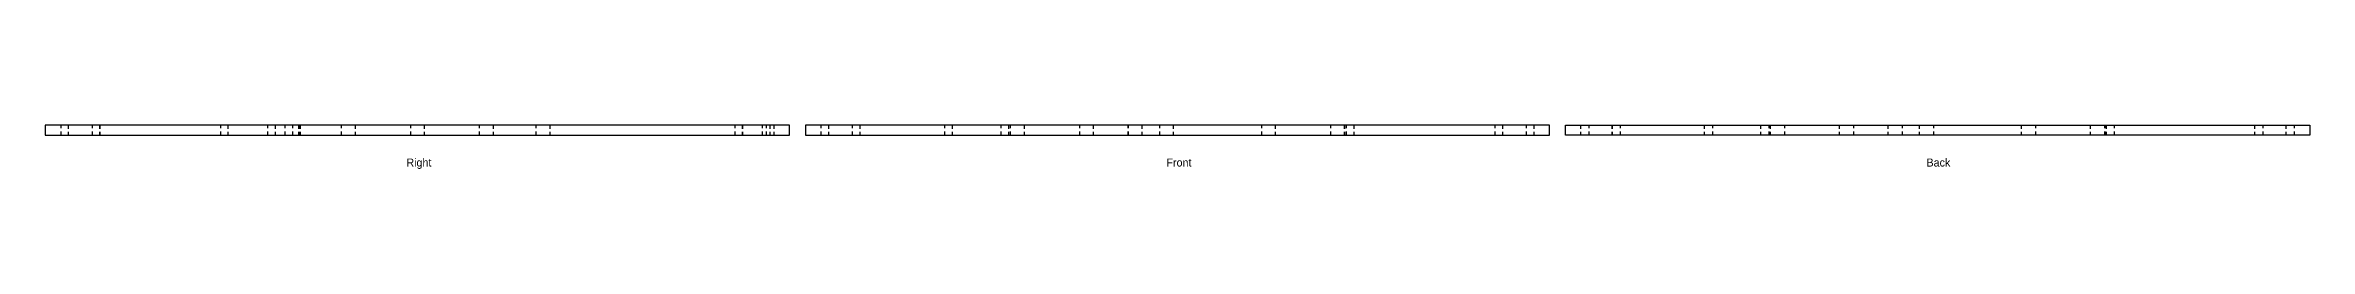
# Model space of a CAD drawing. Header units: millimetres. Extents: x 0 to 1463, y 0 to 256.
# Drawn here: x 744 to 1463, y 9 to 23 of the extents above; entities that cross this region are included whole.
import ezdxf

# ---------------------------------------------------------------- set-up
doc = ezdxf.new("R2010")
doc.units = ezdxf.units.MM
doc.linetypes.add('DASHED', pattern=[2, 1, -1])
doc.layers.get('0').update_dxf_attribs({"linetype": 'CONTINUOUS'})

msp = doc.modelspace()

# ---------------------------------------------------------------- linework, layer by layer
for p, q in [((743.89, 23.17, 236.3), (743.89, 20, 236.3)), ((980.18, 23.17, 236.3), (743.89, 23.17, 236.3)), ((980.18, 20, 236.3), (980.18, 23.17, 236.3)), ((985.18, 23.17, 236.3), (985.18, 20, 236.3)), ((1221.48, 23.17, 236.3), (985.18, 23.17, 236.3)), ((1221.48, 20, 236.3), (1221.48, 23.17, 236.3)), ((1226.48, 20, 236.3), (1226.48, 23.17, 236.3)), ((1226.48, 23.17, 236.3), (1462.77, 23.17, 236.3)), ((1462.77, 23.17, 236.3), (1462.77, 20, 236.3)), ((743.89, 20, 236.3), (980.18, 20, 236.3)), ((985.18, 20, 236.3), (1221.48, 20, 236.3)), ((1462.77, 20, 236.3), (1226.48, 20, 236.3))]:
    msp.add_line(p, q)
at = {"linetype": 'DASHED'}
for p, q in [((748.78, 23.17, 221.4), (748.78, 20, 221.4)), ((751.28, 23.17, 221.4), (748.78, 23.17, 221.4)), ((748.78, 23.17, 17.39), (748.78, 20, 17.39)), ((751.28, 23.17, 17.39), (748.78, 23.17, 17.39)), ((751.28, 20, 221.4), (751.28, 23.17, 221.4)), ((751.28, 20, 17.39), (751.28, 23.17, 17.39)), ((758.73, 23.17, 17.4), (758.73, 20, 17.4)), ((761.23, 23.17, 17.4), (758.73, 23.17, 17.4)), ((758.75, 23.17, 7.43), (758.75, 20, 7.43)), ((761.25, 23.17, 7.43), (758.75, 23.17, 7.43)), ((758.76, 23.17, 221.4), (758.76, 20, 221.4)), ((761.26, 23.17, 221.4), (758.76, 23.17, 221.4)), ((758.79, 23.17, 231.35), (758.79, 20, 231.35)), ((761.29, 23.17, 231.35), (758.79, 23.17, 231.35)), ((761.23, 20, 17.4), (761.23, 23.17, 17.4)), ((761.25, 20, 7.43), (761.25, 23.17, 7.43)), ((761.26, 20, 221.4), (761.26, 23.17, 221.4)), ((761.29, 20, 231.35), (761.29, 23.17, 231.35)), ((799.47, 23.17, 46.68), (799.47, 20, 46.68)), ((801.97, 23.17, 46.68), (799.47, 23.17, 46.68)), ((801.97, 20, 46.68), (801.97, 23.17, 46.68)), ((814.48, 23.17, 46.69), (814.48, 20, 46.69)), ((816.98, 23.17, 46.69), (814.48, 23.17, 46.69)), ((816.98, 20, 46.69), (816.98, 23.17, 46.69)), ((824.42, 23.17, 149.29), (819.92, 23.17, 149.29)), ((824.42, 23.17, 171.19), (819.92, 23.17, 171.19)), ((824.42, 23.17, 91.5), (819.92, 23.17, 91.5)), ((819.92, 23.17, 149.29), (819.92, 20, 149.29)), ((819.92, 23.17, 171.19), (819.92, 20, 171.19)), ((819.92, 23.17, 91.5), (819.92, 20, 91.5)), ((824.44, 23.17, 69.57), (819.94, 23.17, 69.57)), ((819.94, 23.17, 69.57), (819.94, 20, 69.57)), ((822.38, 23.17, 46.68), (822.38, 20, 46.68)), ((824.88, 23.17, 46.68), (822.38, 23.17, 46.68)), ((824.42, 20, 149.29), (824.42, 23.17, 149.29)), ((824.42, 20, 171.19), (824.42, 23.17, 171.19)), ((824.42, 20, 91.5), (824.42, 23.17, 91.5)), ((824.44, 20, 69.57), (824.44, 23.17, 69.57)), ((824.88, 20, 46.68), (824.88, 23.17, 46.68)), ((842.36, 23.17, 106.93), (837.86, 23.17, 106.93)), ((837.86, 23.17, 106.93), (837.86, 20, 106.93)), ((842.36, 20, 106.93), (842.36, 23.17, 106.93)), ((864.29, 23.17, 116.9), (859.79, 23.17, 116.9)), ((859.79, 23.17, 116.9), (859.79, 20, 116.9)), ((864.29, 20, 116.9), (864.29, 23.17, 116.9)), ((886.18, 23.17, 106.94), (881.68, 23.17, 106.94)), ((881.68, 23.17, 106.94), (881.68, 20, 106.94)), ((886.18, 20, 106.94), (886.18, 23.17, 106.94)), ((904.16, 23.17, 171.22), (899.66, 23.17, 171.22)), ((904.16, 23.17, 91.49), (899.66, 23.17, 91.49)), ((904.16, 23.17, 69.57), (899.66, 23.17, 69.57)), ((899.66, 23.17, 171.22), (899.66, 20, 171.22)), ((899.66, 23.17, 91.49), (899.66, 20, 91.49)), ((899.66, 23.17, 69.57), (899.66, 20, 69.57)), ((904.17, 23.17, 149.29), (899.67, 23.17, 149.29)), ((899.67, 23.17, 149.29), (899.67, 20, 149.29)), ((904.16, 20, 171.22), (904.16, 23.17, 171.22)), ((904.16, 20, 91.49), (904.16, 23.17, 91.49)), ((904.16, 20, 69.57), (904.16, 23.17, 69.57)), ((904.17, 20, 149.29), (904.17, 23.17, 149.29)), ((962.78, 23.17, 221.4), (962.78, 20, 221.4)), ((965.28, 23.17, 221.4), (962.78, 23.17, 221.4)), ((962.78, 23.17, 231.34), (962.78, 20, 231.34)), ((965.28, 23.17, 231.34), (962.78, 23.17, 231.34)), ((962.79, 23.17, 17.4), (962.79, 20, 17.4)), ((965.29, 23.17, 17.4), (962.79, 23.17, 17.4)), ((962.8, 23.17, 7.44), (962.8, 20, 7.44)), ((965.3, 23.17, 7.44), (962.8, 23.17, 7.44)), ((965.28, 20, 221.4), (965.28, 23.17, 221.4)), ((965.28, 20, 231.34), (965.28, 23.17, 231.34)), ((965.29, 20, 17.4), (965.29, 23.17, 17.4)), ((965.3, 20, 7.44), (965.3, 23.17, 7.44)), ((971.47, 23.17, 64.57), (971.47, 20, 64.57)), ((973.97, 23.17, 64.57), (971.47, 23.17, 64.57)), ((971.48, 23.17, 174.23), (971.48, 20, 174.23)), ((973.98, 23.17, 174.23), (971.48, 23.17, 174.23)), ((972.77, 23.17, 221.41), (972.77, 20, 221.41)), ((975.27, 23.17, 221.41), (972.77, 23.17, 221.41)), ((972.78, 23.17, 17.4), (972.78, 20, 17.4)), ((975.28, 23.17, 17.4), (972.78, 23.17, 17.4)), ((973.97, 20, 64.57), (973.97, 23.17, 64.57)), ((973.98, 20, 174.23), (973.98, 23.17, 174.23)), ((975.27, 20, 221.41), (975.27, 23.17, 221.41)), ((975.28, 20, 17.4), (975.28, 23.17, 17.4)), ((990.11, 23.17, 221.43), (990.11, 20, 221.43)), ((992.61, 23.17, 221.43), (990.11, 23.17, 221.43)), ((990.12, 23.17, 17.38), (990.12, 20, 17.38)), ((992.62, 23.17, 17.38), (990.12, 23.17, 17.38)), ((992.61, 20, 221.43), (992.61, 23.17, 221.43)), ((992.62, 20, 17.38), (992.62, 23.17, 17.38)), ((1000.07, 23.17, 231.4), (1000.07, 20, 231.4)), ((1002.57, 23.17, 231.4), (1000.07, 23.17, 231.4)), ((1000.08, 23.17, 17.39), (1000.08, 20, 17.39)), ((1002.58, 23.17, 17.39), (1000.08, 23.17, 17.39)), ((1000.08, 23.17, 7.4), (1000.08, 20, 7.4)), ((1002.58, 23.17, 7.4), (1000.08, 23.17, 7.4)), ((1000.09, 23.17, 221.45), (1000.09, 20, 221.45)), ((1002.59, 23.17, 221.45), (1000.09, 23.17, 221.45)), ((1002.57, 20, 231.4), (1002.57, 23.17, 231.4)), ((1002.58, 20, 17.39), (1002.58, 23.17, 17.39)), ((1002.58, 20, 7.4), (1002.58, 23.17, 7.4)), ((1002.59, 20, 221.45), (1002.59, 23.17, 221.45)), ((1029.36, 23.17, 157.8), (1029.36, 20, 157.8)), ((1031.86, 23.17, 157.8), (1029.36, 23.17, 157.8)), ((1029.36, 23.17, 180.72), (1029.36, 20, 180.72)), ((1031.86, 23.17, 180.72), (1029.36, 23.17, 180.72)), ((1029.37, 23.17, 165.7), (1029.37, 20, 165.7)), ((1031.87, 23.17, 165.7), (1029.37, 23.17, 165.7)), ((1031.86, 20, 157.8), (1031.86, 23.17, 157.8)), ((1031.86, 20, 180.72), (1031.86, 23.17, 180.72)), ((1031.87, 20, 165.7), (1031.87, 23.17, 165.7)), ((1047.25, 23.17, 8.71), (1047.25, 20, 8.71)), ((1049.75, 23.17, 8.71), (1047.25, 23.17, 8.71)), ((1049.75, 20, 8.71), (1049.75, 23.17, 8.71)), ((1054.75, 23.17, 160.25), (1050.25, 23.17, 160.25)), ((1054.75, 23.17, 80.52), (1050.25, 23.17, 80.52)), ((1050.25, 23.17, 160.25), (1050.25, 20, 160.25)), ((1050.25, 23.17, 80.52), (1050.25, 20, 80.52)), ((1054.75, 20, 160.25), (1054.75, 23.17, 160.25)), ((1054.75, 20, 80.52), (1054.75, 23.17, 80.52)), ((1076.67, 23.17, 80.52), (1072.17, 23.17, 80.52)), ((1072.17, 23.17, 80.52), (1072.17, 20, 80.52)), ((1076.69, 23.17, 160.26), (1072.19, 23.17, 160.26)), ((1072.19, 23.17, 160.26), (1072.19, 20, 160.26)), ((1076.67, 20, 80.52), (1076.67, 23.17, 80.52)), ((1076.69, 20, 160.26), (1076.69, 23.17, 160.26)), ((1092.11, 23.17, 142.32), (1087.61, 23.17, 142.32)), ((1087.61, 23.17, 142.32), (1087.61, 20, 142.32)), ((1092.12, 23.17, 98.5), (1087.62, 23.17, 98.5)), ((1087.62, 23.17, 98.5), (1087.62, 20, 98.5)), ((1092.11, 20, 142.32), (1092.11, 23.17, 142.32)), ((1092.12, 20, 98.5), (1092.12, 23.17, 98.5)), ((1102.09, 23.17, 120.39), (1097.59, 23.17, 120.39)), ((1097.59, 23.17, 120.39), (1097.59, 20, 120.39)), ((1102.09, 20, 120.39), (1102.09, 23.17, 120.39)), ((1134.47, 23.17, 80.51), (1129.97, 23.17, 80.51)), ((1134.47, 23.17, 160.26), (1129.97, 23.17, 160.26)), ((1129.97, 23.17, 80.51), (1129.97, 20, 80.51)), ((1129.97, 23.17, 160.26), (1129.97, 20, 160.26)), ((1134.47, 20, 80.51), (1134.47, 23.17, 80.51)), ((1134.47, 20, 160.26), (1134.47, 23.17, 160.26)), ((1156.38, 23.17, 160.26), (1151.88, 23.17, 160.26)), ((1151.88, 23.17, 160.26), (1151.88, 20, 160.26)), ((1156.41, 23.17, 80.53), (1151.91, 23.17, 80.53)), ((1151.91, 23.17, 80.53), (1151.91, 20, 80.53)), ((1156.38, 20, 160.26), (1156.38, 23.17, 160.26)), ((1156.41, 20, 80.53), (1156.41, 23.17, 80.53)), ((1156.91, 23.17, 8.7), (1156.91, 20, 8.7)), ((1159.41, 23.17, 8.7), (1156.91, 23.17, 8.7)), ((1159.41, 20, 8.7), (1159.41, 23.17, 8.7)), ((1204.08, 23.17, 221.42), (1204.08, 20, 221.42)), ((1206.58, 23.17, 221.42), (1204.08, 23.17, 221.42)), ((1204.09, 23.17, 17.4), (1204.09, 20, 17.4)), ((1206.59, 23.17, 17.4), (1204.09, 23.17, 17.4)), ((1204.09, 23.17, 7.41), (1204.09, 20, 7.41)), ((1206.59, 23.17, 7.41), (1204.09, 23.17, 7.41)), ((1204.09, 23.17, 231.4), (1204.09, 20, 231.4)), ((1206.59, 23.17, 231.4), (1204.09, 23.17, 231.4)), ((1206.58, 20, 221.42), (1206.58, 23.17, 221.42)), ((1206.59, 20, 17.4), (1206.59, 23.17, 17.4)), ((1206.59, 20, 7.41), (1206.59, 23.17, 7.41)), ((1206.59, 20, 231.4), (1206.59, 23.17, 231.4)), ((1214.02, 23.17, 17.4), (1214.02, 20, 17.4)), ((1216.52, 23.17, 17.4), (1214.02, 23.17, 17.4)), ((1214.03, 23.17, 221.39), (1214.03, 20, 221.39)), ((1216.53, 23.17, 221.39), (1214.03, 23.17, 221.39)), ((1216.52, 20, 17.4), (1216.52, 23.17, 17.4)), ((1216.53, 20, 221.39), (1216.53, 23.17, 221.39)), ((1231.41, 20, 221.41), (1231.41, 23.17, 221.41)), ((1231.41, 23.17, 221.41), (1233.91, 23.17, 221.41)), ((1231.41, 20, 17.36), (1231.41, 23.17, 17.36)), ((1231.41, 23.17, 17.36), (1233.91, 23.17, 17.36)), ((1233.91, 23.17, 221.41), (1233.91, 20, 221.41)), ((1233.91, 23.17, 17.36), (1233.91, 20, 17.36)), ((1241.37, 20, 221.41), (1241.37, 23.17, 221.41)), ((1241.37, 23.17, 221.41), (1243.87, 23.17, 221.41)), ((1241.37, 20, 231.39), (1241.37, 23.17, 231.39)), ((1241.37, 23.17, 231.39), (1243.87, 23.17, 231.39)), ((1241.37, 20, 7.39), (1241.37, 23.17, 7.39)), ((1241.37, 23.17, 7.39), (1243.87, 23.17, 7.39)), ((1241.38, 20, 17.35), (1241.38, 23.17, 17.35)), ((1241.38, 23.17, 17.35), (1243.88, 23.17, 17.35)), ((1243.87, 23.17, 221.41), (1243.87, 20, 221.41)), ((1243.87, 23.17, 231.39), (1243.87, 20, 231.39)), ((1243.87, 23.17, 7.39), (1243.87, 20, 7.39)), ((1243.88, 23.17, 17.35), (1243.88, 20, 17.35)), ((1270.65, 20, 58.08), (1270.65, 23.17, 58.08)), ((1270.65, 23.17, 58.08), (1273.15, 23.17, 58.08)), ((1270.66, 20, 80.99), (1270.66, 23.17, 80.99)), ((1270.66, 23.17, 80.99), (1273.16, 23.17, 80.99)), ((1270.66, 20, 73.09), (1270.66, 23.17, 73.09)), ((1270.66, 23.17, 73.09), (1273.16, 23.17, 73.09)), ((1273.15, 23.17, 58.08), (1273.15, 20, 58.08)), ((1273.16, 23.17, 80.99), (1273.16, 20, 80.99)), ((1273.16, 23.17, 73.09), (1273.16, 20, 73.09)), ((1288.55, 20, 230.09), (1288.55, 23.17, 230.09)), ((1288.55, 23.17, 230.09), (1291.05, 23.17, 230.09)), ((1291.05, 23.17, 230.09), (1291.05, 20, 230.09)), ((1291.54, 20, 160.27), (1291.54, 23.17, 160.27)), ((1291.54, 23.17, 160.27), (1296.04, 23.17, 160.27)), ((1291.55, 20, 80.55), (1291.55, 23.17, 80.55)), ((1291.55, 23.17, 80.55), (1296.05, 23.17, 80.55)), ((1296.04, 23.17, 160.27), (1296.04, 20, 160.27)), ((1296.05, 23.17, 80.55), (1296.05, 20, 80.55)), ((1313.46, 20, 160.27), (1313.46, 23.17, 160.27)), ((1313.46, 23.17, 160.27), (1317.96, 23.17, 160.27)), ((1313.48, 20, 80.53), (1313.48, 23.17, 80.53)), ((1313.48, 23.17, 80.53), (1317.98, 23.17, 80.53)), ((1317.96, 23.17, 160.27), (1317.96, 20, 160.27)), ((1317.98, 23.17, 80.53), (1317.98, 20, 80.53)), ((1328.9, 20, 98.48), (1328.9, 23.17, 98.48)), ((1328.9, 23.17, 98.48), (1333.4, 23.17, 98.48)), ((1328.91, 20, 142.29), (1328.91, 23.17, 142.29)), ((1328.91, 23.17, 142.29), (1333.41, 23.17, 142.29)), ((1333.4, 23.17, 98.48), (1333.4, 20, 98.48)), ((1333.41, 23.17, 142.29), (1333.41, 20, 142.29)), ((1338.88, 20, 120.41), (1338.88, 23.17, 120.41)), ((1338.88, 23.17, 120.41), (1343.38, 23.17, 120.41)), ((1343.38, 23.17, 120.41), (1343.38, 20, 120.41)), ((1371.27, 20, 160.29), (1371.27, 23.17, 160.29)), ((1371.27, 23.17, 160.29), (1375.77, 23.17, 160.29)), ((1371.27, 20, 80.53), (1371.27, 23.17, 80.53)), ((1371.27, 23.17, 80.53), (1375.77, 23.17, 80.53)), ((1375.77, 23.17, 160.29), (1375.77, 20, 160.29)), ((1375.77, 23.17, 80.53), (1375.77, 20, 80.53)), ((1393.17, 20, 80.53), (1393.17, 23.17, 80.53)), ((1393.17, 23.17, 80.53), (1397.67, 23.17, 80.53)), ((1393.2, 20, 160.27), (1393.2, 23.17, 160.27)), ((1393.2, 23.17, 160.27), (1397.7, 23.17, 160.27)), ((1397.67, 23.17, 80.53), (1397.67, 20, 80.53)), ((1397.7, 23.17, 160.27), (1397.7, 20, 160.27)), ((1398.21, 20, 230.09), (1398.21, 23.17, 230.09)), ((1398.21, 23.17, 230.09), (1400.71, 23.17, 230.09)), ((1400.71, 23.17, 230.09), (1400.71, 20, 230.09)), ((1445.38, 20, 221.39), (1445.38, 23.17, 221.39)), ((1445.38, 23.17, 221.39), (1447.88, 23.17, 221.39)), ((1445.38, 20, 7.39), (1445.38, 23.17, 7.39)), ((1445.38, 23.17, 7.39), (1447.88, 23.17, 7.39)), ((1445.38, 20, 17.38), (1445.38, 23.17, 17.38)), ((1445.38, 23.17, 17.38), (1447.88, 23.17, 17.38)), ((1445.39, 20, 231.38), (1445.39, 23.17, 231.38)), ((1445.39, 23.17, 231.38), (1447.88, 23.17, 231.38)), ((1447.88, 23.17, 221.39), (1447.88, 20, 221.39)), ((1447.88, 23.17, 231.38), (1447.88, 20, 231.38)), ((1447.88, 23.17, 7.39), (1447.88, 20, 7.39)), ((1447.88, 23.17, 17.38), (1447.88, 20, 17.38)), ((1455.32, 20, 221.39), (1455.32, 23.17, 221.39)), ((1455.32, 23.17, 221.39), (1457.81, 23.17, 221.39)), ((1455.33, 20, 17.4), (1455.33, 23.17, 17.4)), ((1455.33, 23.17, 17.4), (1457.83, 23.17, 17.4)), ((1457.81, 23.17, 221.39), (1457.81, 20, 221.39)), ((1457.83, 23.17, 17.4), (1457.83, 20, 17.4)), ((748.78, 20, 221.4), (751.28, 20, 221.4)), ((748.78, 20, 17.39), (751.28, 20, 17.39)), ((758.73, 20, 17.4), (761.23, 20, 17.4)), ((758.75, 20, 7.43), (761.25, 20, 7.43)), ((758.76, 20, 221.4), (761.26, 20, 221.4)), ((758.79, 20, 231.35), (761.29, 20, 231.35)), ((799.47, 20, 46.68), (801.97, 20, 46.68)), ((814.48, 20, 46.69), (816.98, 20, 46.69)), ((819.92, 20, 149.29), (824.42, 20, 149.29)), ((819.92, 20, 171.19), (824.42, 20, 171.19)), ((819.92, 20, 91.5), (824.42, 20, 91.5)), ((819.94, 20, 69.57), (824.44, 20, 69.57)), ((822.38, 20, 46.68), (824.88, 20, 46.68)), ((837.86, 20, 106.93), (842.36, 20, 106.93)), ((859.79, 20, 116.9), (864.29, 20, 116.9)), ((881.68, 20, 106.94), (886.18, 20, 106.94)), ((899.66, 20, 171.22), (904.16, 20, 171.22)), ((899.66, 20, 91.49), (904.16, 20, 91.49)), ((899.66, 20, 69.57), (904.16, 20, 69.57)), ((899.67, 20, 149.29), (904.17, 20, 149.29)), ((962.78, 20, 221.4), (965.28, 20, 221.4)), ((962.78, 20, 231.34), (965.28, 20, 231.34)), ((962.79, 20, 17.4), (965.29, 20, 17.4)), ((962.8, 20, 7.44), (965.3, 20, 7.44)), ((971.47, 20, 64.57), (973.97, 20, 64.57)), ((971.48, 20, 174.23), (973.98, 20, 174.23)), ((972.77, 20, 221.41), (975.27, 20, 221.41)), ((972.78, 20, 17.4), (975.28, 20, 17.4)), ((990.11, 20, 221.43), (992.61, 20, 221.43)), ((990.12, 20, 17.38), (992.62, 20, 17.38)), ((1000.07, 20, 231.4), (1002.57, 20, 231.4)), ((1000.08, 20, 17.39), (1002.58, 20, 17.39)), ((1000.08, 20, 7.4), (1002.58, 20, 7.4)), ((1000.09, 20, 221.45), (1002.59, 20, 221.45)), ((1029.36, 20, 157.8), (1031.86, 20, 157.8)), ((1029.36, 20, 180.72), (1031.86, 20, 180.72)), ((1029.37, 20, 165.7), (1031.87, 20, 165.7)), ((1047.25, 20, 8.71), (1049.75, 20, 8.71)), ((1050.25, 20, 160.25), (1054.75, 20, 160.25)), ((1050.25, 20, 80.52), (1054.75, 20, 80.52)), ((1072.17, 20, 80.52), (1076.67, 20, 80.52)), ((1072.19, 20, 160.26), (1076.69, 20, 160.26)), ((1087.61, 20, 142.32), (1092.11, 20, 142.32)), ((1087.62, 20, 98.5), (1092.12, 20, 98.5)), ((1097.59, 20, 120.39), (1102.09, 20, 120.39)), ((1129.97, 20, 80.51), (1134.47, 20, 80.51)), ((1129.97, 20, 160.26), (1134.47, 20, 160.26)), ((1151.88, 20, 160.26), (1156.38, 20, 160.26)), ((1151.91, 20, 80.53), (1156.41, 20, 80.53)), ((1156.91, 20, 8.7), (1159.41, 20, 8.7)), ((1204.08, 20, 221.42), (1206.58, 20, 221.42)), ((1204.09, 20, 17.4), (1206.59, 20, 17.4)), ((1204.09, 20, 7.41), (1206.59, 20, 7.41)), ((1204.09, 20, 231.4), (1206.59, 20, 231.4)), ((1214.02, 20, 17.4), (1216.52, 20, 17.4)), ((1214.03, 20, 221.39), (1216.53, 20, 221.39)), ((1233.91, 20, 221.41), (1231.41, 20, 221.41)), ((1233.91, 20, 17.36), (1231.41, 20, 17.36)), ((1243.87, 20, 221.41), (1241.37, 20, 221.41)), ((1243.87, 20, 231.39), (1241.37, 20, 231.39)), ((1243.87, 20, 7.39), (1241.37, 20, 7.39)), ((1243.88, 20, 17.35), (1241.38, 20, 17.35)), ((1273.15, 20, 58.08), (1270.65, 20, 58.08)), ((1273.16, 20, 80.99), (1270.66, 20, 80.99)), ((1273.16, 20, 73.09), (1270.66, 20, 73.09)), ((1291.05, 20, 230.09), (1288.55, 20, 230.09)), ((1296.04, 20, 160.27), (1291.54, 20, 160.27)), ((1296.05, 20, 80.55), (1291.55, 20, 80.55)), ((1317.96, 20, 160.27), (1313.46, 20, 160.27)), ((1317.98, 20, 80.53), (1313.48, 20, 80.53)), ((1333.4, 20, 98.48), (1328.9, 20, 98.48)), ((1333.41, 20, 142.29), (1328.91, 20, 142.29)), ((1343.38, 20, 120.41), (1338.88, 20, 120.41)), ((1375.77, 20, 160.29), (1371.27, 20, 160.29)), ((1375.77, 20, 80.53), (1371.27, 20, 80.53)), ((1397.67, 20, 80.53), (1393.17, 20, 80.53)), ((1397.7, 20, 160.27), (1393.2, 20, 160.27)), ((1400.71, 20, 230.09), (1398.21, 20, 230.09)), ((1447.88, 20, 221.39), (1445.38, 20, 221.39)), ((1447.88, 20, 7.39), (1445.38, 20, 7.39)), ((1447.88, 20, 17.38), (1445.38, 20, 17.38)), ((1447.88, 20, 231.38), (1445.39, 20, 231.38)), ((1457.81, 20, 221.39), (1455.32, 20, 221.39)), ((1457.83, 20, 17.4), (1455.33, 20, 17.4))]:
    msp.add_line(p, q, dxfattribs=at)

# ---------------------------------------------------------------- texts
for s, p in [('Right', (858.53, 10)), ('Front', (1099.83, 10)), ('Back', (1341.12, 10))]:
    msp.add_text(s, height=2.54).set_placement(p)

doc.saveas('drawing.dxf')
